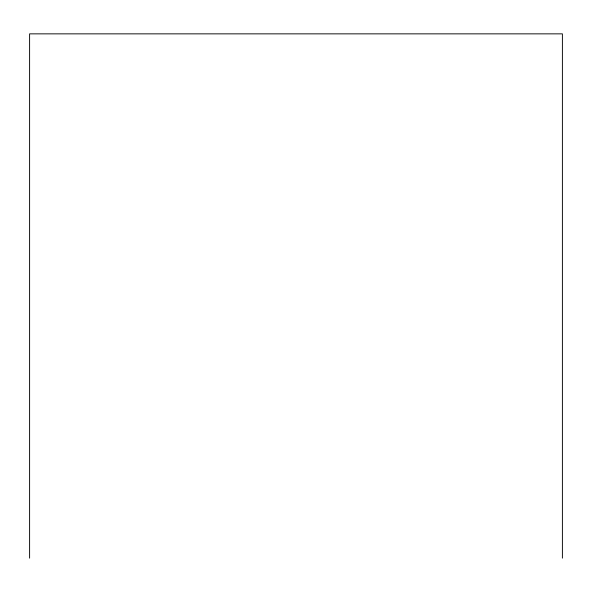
<?xml version="1.0" encoding="UTF-8"?>
<svg xmlns="http://www.w3.org/2000/svg" width="592" height="592" viewBox="0 0 592 592"><rect width="100%" height="100%" fill="white"/><g stroke="black" fill="none" stroke-linecap="round" stroke-linejoin="round"><path stroke-width="0.89" d="M562.4 558.145L562.4 33.855L29.6 33.855L29.6 558.145"/></g></svg>
